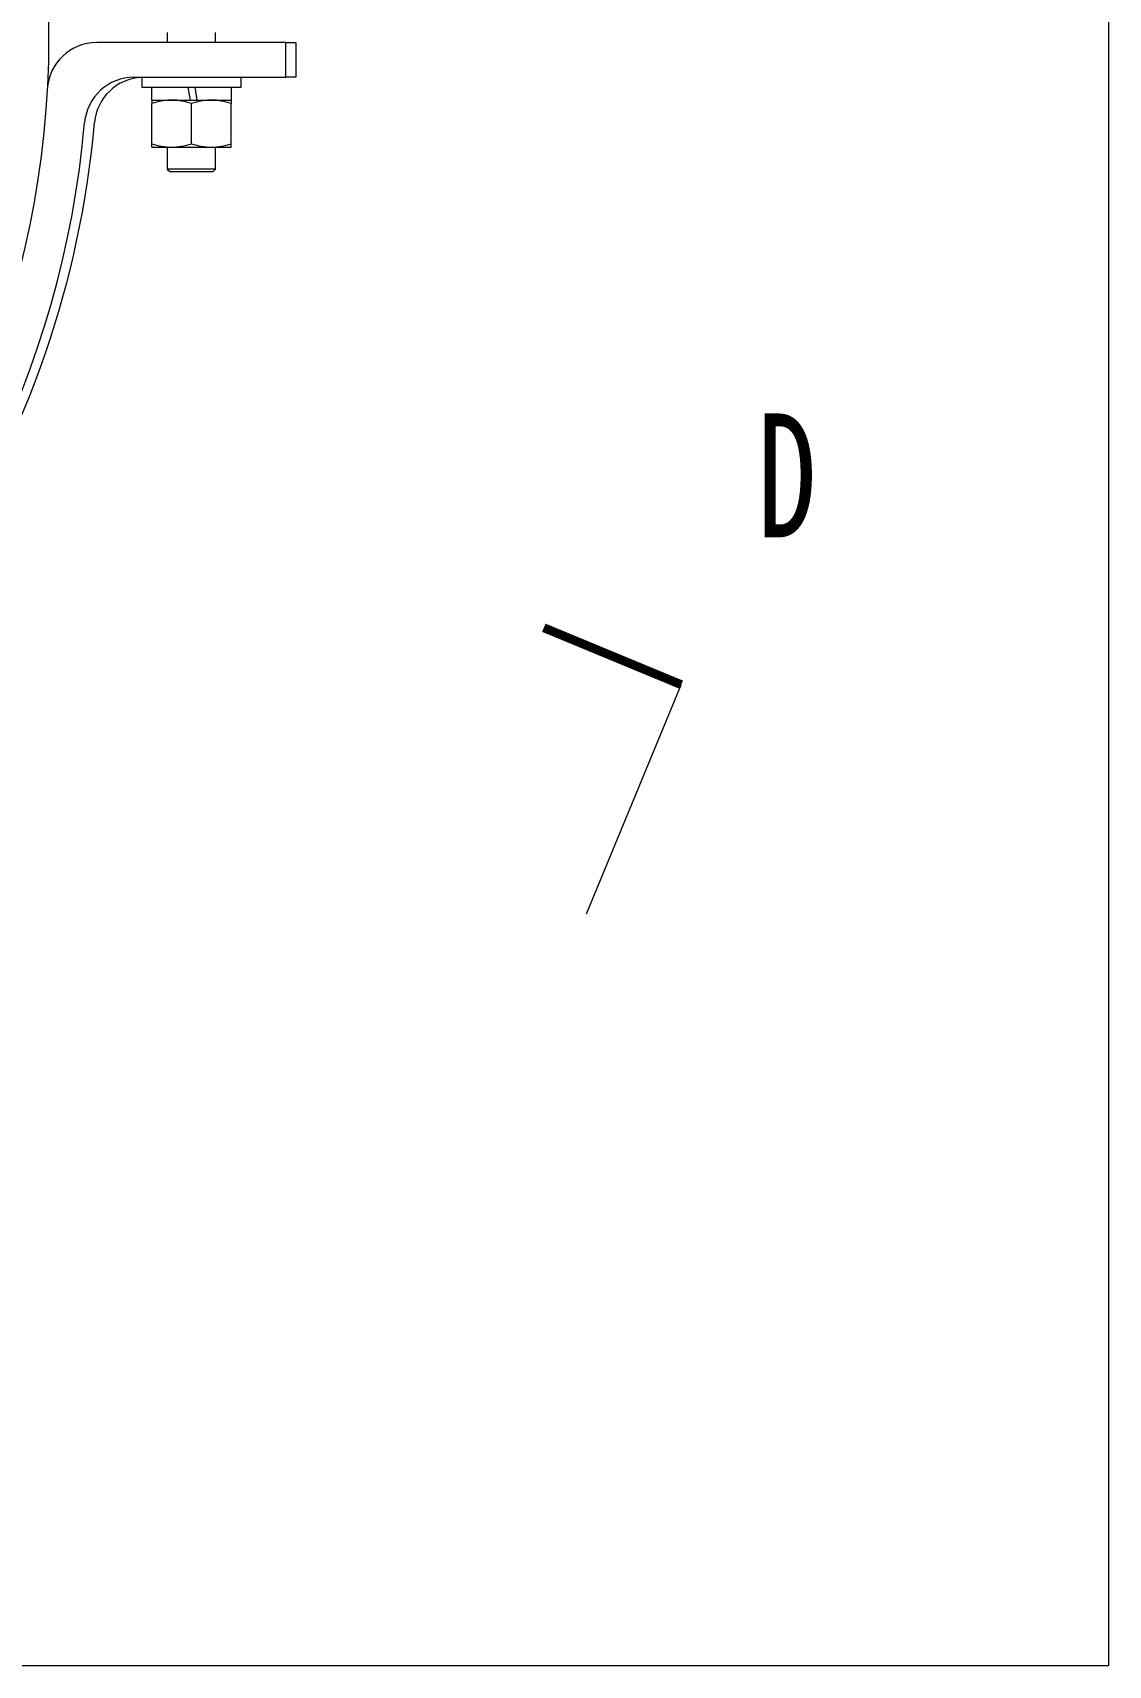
# Model space of a CAD drawing. Header units: millimetres. Extents: x 0 to 2970, y 0 to 2245.
# Drawn here: x 2139.5 to 2356.3, y 1309.9 to 1639.2 of the extents above; entities that cross this region are included whole.
import ezdxf

# ---------------------------------------------------------------- set-up
doc = ezdxf.new("R2010")
doc.units = ezdxf.units.MM
doc.layers.add('1', color=7, linetype='Continuous', true_color=0xffffff)
doc.layers.add('170', color=7, linetype='Continuous', true_color=0xffffff)
doc.styles.add('宋体', font='宋体')

# ---------------------------------------------------------------- blocks, each defined once
blk = doc.blocks.new('ASSORTED_DRAFT2')
at = {"color": 3, "lineweight": 18}
blk.add_solid([(450.22374, 292.295683), (451.267949, 296.192725), (452.240999, 295.789678), (450.22374, 292.295683)], dxfattribs=at)

msp = doc.modelspace()

# ---------------------------------------------------------------- linework, layer by layer
at = {"layer": '1', "color": 7, "linetype": 'Continuous', "lineweight": 18}
for p, q in [((2190.57, 1637.16), (2152.43, 1637.16)), ((2166.65, 1639.16), (2166.65, 1637.16)), ((2176.38, 1637.16), (2176.38, 1639.16)), ((2190.57, 1637.16), (2192.57, 1637.16)), ((2190.57, 1630.16), (2190.57, 1637.16)), ((2192.57, 1637.16), (2192.57, 1630.16)), ((2159.94, 1630.16), (2190.57, 1630.16)), ((2161.52, 1630.16), (2161.52, 1628.16)), ((2181.52, 1628.16), (2181.52, 1630.16)), ((2192.57, 1630.16), (2190.57, 1630.16)), ((2161.52, 1628.16), (2181.52, 1628.16)), ((2163.47, 1628.16), (2163.47, 1625.56)), ((2171.31, 1625.56), (2170.86, 1628.16)), ((2172.18, 1628.16), (2172.63, 1625.56)), ((2179.57, 1625.56), (2179.57, 1628.16)), ((2163.47, 1625.56), (2171.31, 1625.56)), ((2163.52, 1616.77), (2163.52, 1624.84)), ((2171.31, 1625.56), (2172.63, 1625.56)), ((2171.52, 1616.77), (2171.52, 1624.84)), ((2172.63, 1625.56), (2179.57, 1625.56)), ((2179.52, 1616.77), (2179.52, 1624.84)), ((2163.52, 1616.06), (2167.52, 1616.06)), ((2166.65, 1616.06), (2166.65, 1611.64)), ((2167.52, 1616.06), (2175.52, 1616.06)), ((2175.52, 1616.06), (2179.52, 1616.06)), ((2176.38, 1611.64), (2176.38, 1616.06)), ((2166.65, 1611.64), (2167.14, 1611.16)), ((2171.52, 1611.64), (2166.65, 1611.64)), ((2167.14, 1611.16), (2171.52, 1611.16)), ((2176.38, 1611.64), (2171.52, 1611.64)), ((2171.52, 1611.16), (2175.9, 1611.16)), ((2175.9, 1611.16), (2176.38, 1611.64))]:
    msp.add_line(p, q, dxfattribs=at)
msp.add_circle((1955.23, 1638.16), 187.5, dxfattribs=at)
for centre, radius, start, end in [((2152.43, 1627.16), 10, 90, 176.8072), ((2159.94, 1620.16), 10, 90, 174.9749), ((2161.94, 1620.16), 10, 92.4497, 174.9749), ((1955.23, 1638.16), 195.5, 185.0251, 354.9749), ((1957.23, 1638.16), 195.5, 327.0208, 354.9749)]:
    msp.add_arc(centre, radius, start, end, dxfattribs=at)
for points, knots in [([(2163.52, 1625.56), (2163.52, 1625.56), (2163.52, 1625.54), (2163.52, 1625.5), (2163.52, 1625.5), (2163.52, 1625.49), (2163.52, 1625.48), (2163.52, 1625.44), (2163.52, 1625.39), (2163.52, 1625.3), (2163.52, 1625.22), (2163.52, 1625.05), (2163.52, 1624.95), (2163.52, 1624.84)], [0, 0, 0, 0, 0.25, 0.25, 0.28125, 0.28125, 0.3125, 0.375, 0.5, 0.5, 0.75, 0.75, 1, 1, 1, 1]), ([(2167.52, 1625.56), (2167.43, 1625.56), (2167.35, 1625.56), (2167.18, 1625.55), (2167.09, 1625.55), (2166.84, 1625.54), (2166.67, 1625.52), (2166.16, 1625.48), (2165.83, 1625.43), (2164.83, 1625.24), (2164.17, 1625.06), (2163.52, 1624.84)], [0, 0, 0, 0, 0.0625, 0.0625, 0.125, 0.125, 0.25, 0.25, 0.5, 0.5, 1, 1, 1, 1]), ([(2171.52, 1624.84), (2170.86, 1625.06), (2170.2, 1625.24), (2169.2, 1625.43), (2168.87, 1625.48), (2168.2, 1625.54), (2167.86, 1625.56), (2167.52, 1625.56)], [0, 0, 0, 0, 0.5, 0.5, 0.75, 0.75, 1, 1, 1, 1]), ([(2175.52, 1625.56), (2175.43, 1625.56), (2175.35, 1625.56), (2175.18, 1625.55), (2175.09, 1625.55), (2174.84, 1625.54), (2174.67, 1625.52), (2174.16, 1625.48), (2173.83, 1625.43), (2172.83, 1625.24), (2172.17, 1625.06), (2171.52, 1624.84)], [0, 0, 0, 0, 0.0625, 0.0625, 0.125, 0.125, 0.25, 0.25, 0.5, 0.5, 1, 1, 1, 1]), ([(2179.52, 1624.84), (2178.86, 1625.06), (2178.2, 1625.24), (2177.2, 1625.43), (2176.87, 1625.48), (2176.2, 1625.54), (2175.86, 1625.56), (2175.52, 1625.56)], [0, 0, 0, 0, 0.5, 0.5, 0.75, 0.75, 1, 1, 1, 1]), ([(2179.52, 1625.56), (2179.52, 1625.56), (2179.52, 1625.54), (2179.52, 1625.5), (2179.52, 1625.5), (2179.52, 1625.49), (2179.52, 1625.48), (2179.52, 1625.44), (2179.52, 1625.39), (2179.52, 1625.3), (2179.52, 1625.22), (2179.52, 1625.05), (2179.52, 1624.95), (2179.52, 1624.84)], [0, 0, 0, 0, 0.25, 0.25, 0.28125, 0.28125, 0.3125, 0.375, 0.5, 0.5, 0.75, 0.75, 1, 1, 1, 1]), ([(2163.52, 1616.06), (2163.52, 1616.06), (2163.52, 1616.07), (2163.52, 1616.11), (2163.52, 1616.12), (2163.52, 1616.12), (2163.52, 1616.14), (2163.52, 1616.18), (2163.52, 1616.22), (2163.52, 1616.31), (2163.52, 1616.39), (2163.52, 1616.57), (2163.52, 1616.66), (2163.52, 1616.77)], [0, 0, 0, 0, 0.25, 0.25, 0.28125, 0.28125, 0.3125, 0.375, 0.5, 0.5, 0.75, 0.75, 1, 1, 1, 1]), ([(2163.52, 1616.77), (2164.17, 1616.55), (2164.83, 1616.37), (2165.83, 1616.19), (2166.16, 1616.14), (2166.84, 1616.07), (2167.18, 1616.06), (2167.52, 1616.06)], [0, 0, 0, 0, 0.5, 0.5, 0.75, 0.75, 1, 1, 1, 1]), ([(2167.52, 1616.06), (2167.6, 1616.06), (2167.69, 1616.06), (2167.86, 1616.06), (2167.94, 1616.07), (2168.2, 1616.08), (2168.36, 1616.09), (2168.87, 1616.14), (2169.21, 1616.19), (2170.2, 1616.38), (2170.86, 1616.55), (2171.52, 1616.77)], [0, 0, 0, 0, 0.0625, 0.0625, 0.125, 0.125, 0.25, 0.25, 0.5, 0.5, 1, 1, 1, 1]), ([(2171.52, 1616.77), (2172.17, 1616.55), (2172.83, 1616.37), (2173.83, 1616.19), (2174.16, 1616.14), (2174.84, 1616.07), (2175.18, 1616.06), (2175.52, 1616.06)], [0, 0, 0, 0, 0.5, 0.5, 0.75, 0.75, 1, 1, 1, 1]), ([(2175.52, 1616.06), (2175.6, 1616.06), (2175.69, 1616.06), (2175.86, 1616.06), (2175.94, 1616.07), (2176.2, 1616.08), (2176.36, 1616.09), (2176.87, 1616.14), (2177.21, 1616.19), (2178.2, 1616.38), (2178.86, 1616.55), (2179.52, 1616.77)], [0, 0, 0, 0, 0.0625, 0.0625, 0.125, 0.125, 0.25, 0.25, 0.5, 0.5, 1, 1, 1, 1]), ([(2179.52, 1616.06), (2179.52, 1616.06), (2179.52, 1616.07), (2179.52, 1616.11), (2179.52, 1616.12), (2179.52, 1616.12), (2179.52, 1616.14), (2179.52, 1616.18), (2179.52, 1616.22), (2179.52, 1616.31), (2179.52, 1616.39), (2179.52, 1616.57), (2179.52, 1616.66), (2179.52, 1616.77)], [0, 0, 0, 0, 0.25, 0.25, 0.28125, 0.28125, 0.3125, 0.375, 0.5, 0.5, 0.75, 0.75, 1, 1, 1, 1])]:
    msp.add_open_spline(points, degree=3, knots=knots, dxfattribs=at)
at = {"layer": '170', "color": 35, "linetype": 'Continuous', "lineweight": 18}
for p in [(2356.34, 1893.35), (1554.13, 1309.91)]:
    msp.add_line(p, (2356.34, 1309.91), dxfattribs=at)
at = {"layer": '170', "color": 3, "linetype": 'Continuous', "lineweight": 18}
msp.add_line((2251.12, 1461.48), (2270.25, 1507.67), dxfattribs=at)
at = {"layer": '170', "color": 3, "linetype": 'Continuous', "lineweight": 35, "const_width": 1.8}
msp.add_lwpolyline([(2270.25, 1507.67), (2242.54, 1519.15)], dxfattribs=at)

# ---------------------------------------------------------------- block references
at = {"layer": '170', "color": 3, "linetype": 'Continuous', "lineweight": 18, "xscale": 5, "yscale": 5, "zscale": 5}
msp.add_blockref('ASSORTED_DRAFT2', (0, 0), dxfattribs=at)

# ---------------------------------------------------------------- texts
at = {"layer": '170', "color": 3, "linetype": 'Continuous', "lineweight": 13, "insert": (2285.59, 1537.37), "char_height": 25, "attachment_point": 7, "line_spacing_factor": 1.12395, "style": '宋体'}
msp.add_mtext('\\f宋体|b0|i0;\\W0.7000;D', dxfattribs=at)

doc.saveas('drawing.dxf')
